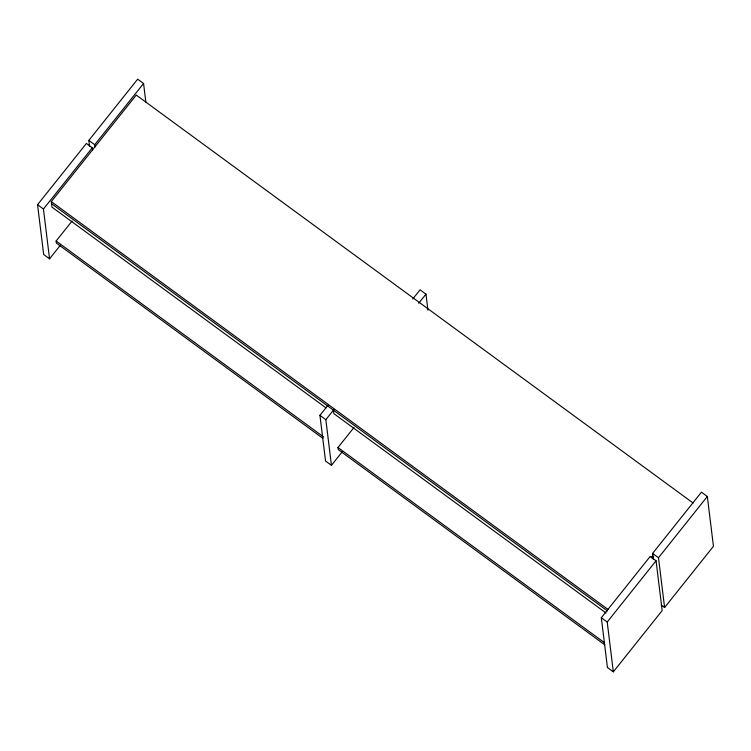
<?xml version="1.0" encoding="UTF-8"?>
<svg xmlns="http://www.w3.org/2000/svg" width="751" height="751" viewBox="0 0 751 751"><rect width="100%" height="100%" fill="white"/><g stroke="black" fill="none" stroke-linecap="round" stroke-linejoin="round"><path stroke-width="1.13" d="M60.493 245.117L49.557 258.832L43.671 254.514L37.55 204.704L86.403 143.46L92.289 147.769L92.58 150.087M89.538 146.201L88.825 140.409L137.677 79.165L143.572 83.483L145.844 102.014M49.557 258.832L43.445 209.022L92.289 147.769M95.001 147.046L94.72 144.727L143.572 83.483M326.065 407.915L51.96 207.116L51.284 201.587L136.241 95.067L693.164 503.067M322.921 438.359L56.381 243.089L56.128 241.015L72.096 220.991M342.381 451.623L331.444 465.329L325.549 461.011L319.945 415.359L327.962 405.296M412.778 298.964L420.072 289.82L425.958 294.139L427.92 310.116M331.444 465.329L325.84 419.668L333.857 409.614M418.673 303.282L425.958 294.139M604.799 644.856L338.26 449.596L338.006 447.521L353.984 427.488M601.316 617.707L650.169 556.463L656.055 560.781L662.175 610.591L613.323 671.835L607.428 667.517L601.316 617.707L607.212 622.025L613.323 671.835M653.304 559.204L652.591 553.421L701.443 492.168L707.329 496.486L713.45 546.296L664.597 607.54L661.237 605.081M651.267 557.467L652.722 555.646M652.253 558.631L653.708 556.81M607.212 622.025L656.055 560.781M664.597 607.54L658.486 557.73L707.329 496.486M88.825 140.409L94.72 144.727M652.591 553.421L658.486 557.73M51.284 201.587L608.207 609.577M51.537 203.662L607.521 610.967M606.057 613.032L333.848 413.623L333.425 410.159M37.55 204.704L43.445 209.022M319.945 415.359L325.84 419.668M56.128 241.015L323.606 436.969M338.006 447.521L604.546 642.781"/></g></svg>
